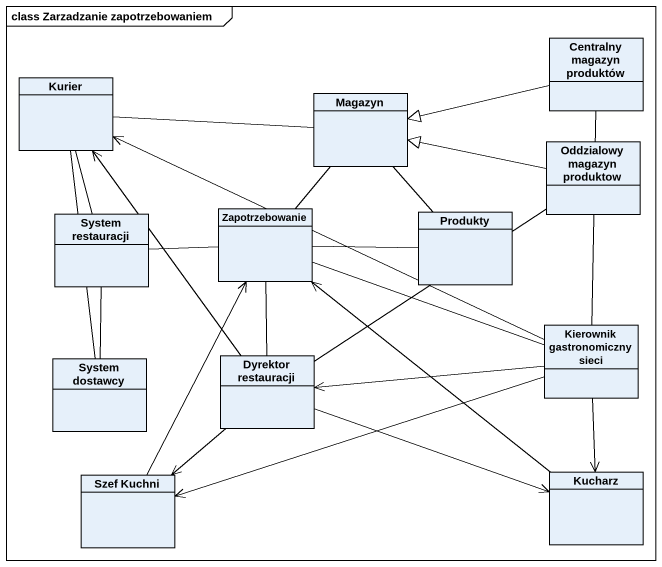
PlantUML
@startuml
mainframe class Zarzadzanie zapotrzebowaniem
hide circle
hide empty members
class "Centralny magazyn produktów" as Centralny_magazyn_produktów
class Kurier
class Magazyn
class "Oddzialowy magazyn produktow" as Oddzialowy_magazyn_produktow
class "System restauracji" as System_restauracji
class Zapotrzebowanie
class Produkty
class "Kierownik gastronomiczny sieci" as Kierownik_gastronomiczny
class "System dostawcy" as System_dostawcy
class "Dyrektor restauracji" as Dyrektor_restauracji
class "Szef Kuchni" as Szef_Kuchni
class Kucharz
Centralny_magazyn_produktów -left-|> Magazyn
Kurier -right- Magazyn
Kurier -- System_restauracji
Kurier -- System_dostawcy
Oddzialowy_magazyn_produktow -left-|> Magazyn
System_restauracji -right- Zapotrzebowanie
System_restauracji -- System_dostawcy
Zapotrzebowanie -up- Magazyn
Produkty -up- Magazyn
Produkty -left- Zapotrzebowanie
Kierownik_gastronomiczny -up- Centralny_magazyn_produktów
Kierownik_gastronomiczny -left-> Kurier
Kierownik_gastronomiczny -left- Zapotrzebowanie
Kierownik_gastronomiczny -left-> Dyrektor_restauracji
Kierownik_gastronomiczny -left-> Szef_Kuchni
Kierownik_gastronomiczny --> Kucharz
Dyrektor_restauracji -up-> Kurier
Dyrektor_restauracji -up- Oddzialowy_magazyn_produktow
Dyrektor_restauracji -up- Zapotrzebowanie
Dyrektor_restauracji --> Szef_Kuchni
Dyrektor_restauracji -right-> Kucharz
Szef_Kuchni -up-> Zapotrzebowanie
Kucharz -up-> Zapotrzebowanie
@enduml
